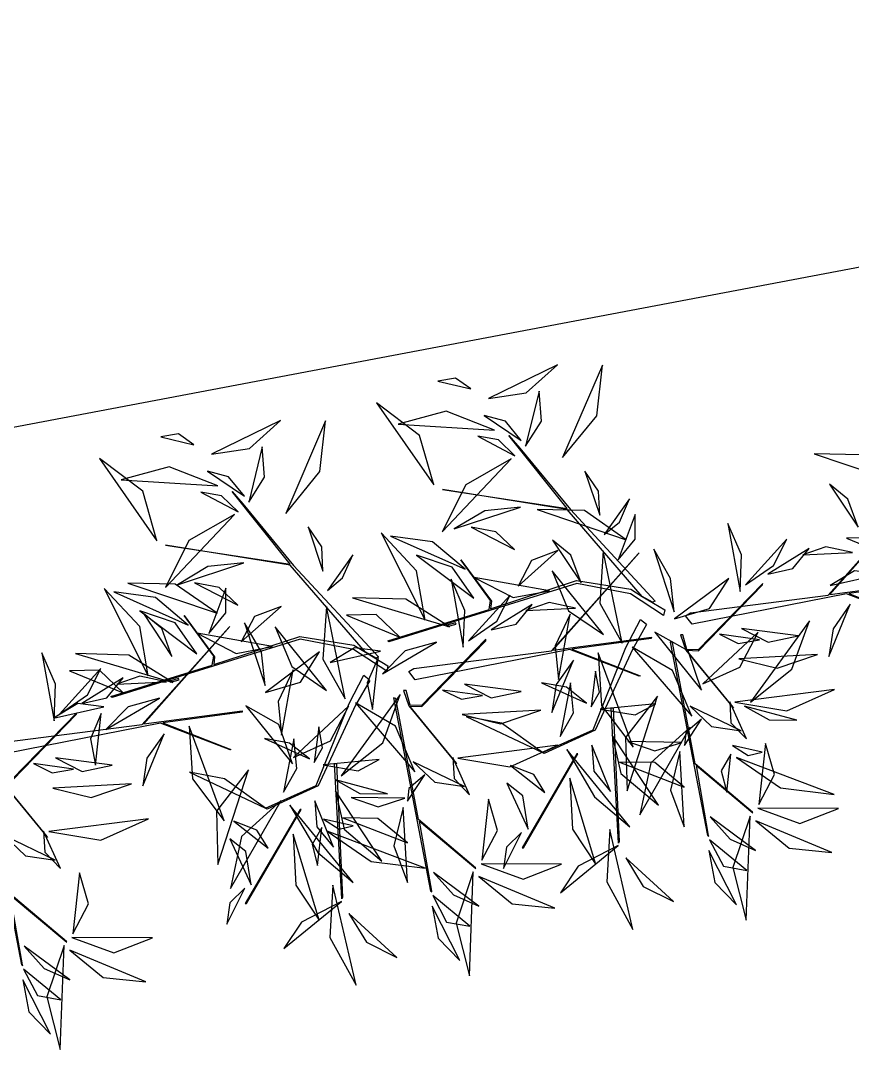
# Model space of a CAD drawing. Header units: centimetres. Extents: x 197412 to 267601, y -375791 to -305433.
# Drawn here: x 226479 to 228076, y -370948 to -368971 of the extents above; entities that cross this region are included whole.
import ezdxf

# ---------------------------------------------------------------- set-up
doc = ezdxf.new("R2010")
doc.units = ezdxf.units.CM
doc.layers.add('3-BAT C-Niveau 0', color=250, linetype='Continuous')

# ---------------------------------------------------------------- blocks, each defined once
blk = doc.blocks.new('Groupe-202-1')
at = {"linetype": 'Continuous', "flags": 128}
for points in [[(14527.19, -49810.9), (14520.82, -49806.73), (14510.53, -49804.73), (14474.43, -49815.95), (14474.23, -49815.78), (14493.68, -49809.74), (14493.96, -49808.03), (14488.27, -49800.22), (14494.12, -49808.12), (14493.97, -49809.63), (14510.49, -49804.19), (14520.89, -49805.86), (14523.11, -49807.25), (14508.67, -49790.55), (14484.73, -49786.66), (14508.67, -49790.35), (14497.47, -49776.33), (14499.58, -49778.75), (14509.31, -49790.55), (14525.59, -49808.16), (14525.08, -49808.36), (14523.11, -49807.25), (14527.41, -49809.84)], [(14474.01, -49821.61), (14467.64, -49817.44), (14457.36, -49815.44), (14421.26, -49826.66), (14421.05, -49826.49), (14440.5, -49820.45), (14440.78, -49818.74), (14435.09, -49810.93), (14440.94, -49818.83), (14440.79, -49820.34), (14457.31, -49814.91), (14467.71, -49816.58), (14469.93, -49817.96), (14455.49, -49801.26), (14431.55, -49797.37), (14455.49, -49801.06), (14444.3, -49787.04), (14446.4, -49789.46), (14456.13, -49801.27), (14472.41, -49818.87), (14471.9, -49819.07), (14469.93, -49817.96), (14474.24, -49820.55)], [(14575.67, -49788.18), (14559.13, -49806.88), (14578.03, -49804.36), (14578.01, -49804.6), (14562.78, -49806.66), (14575.85, -49811.79), (14575.69, -49811.88), (14562.35, -49806.72), (14532.68, -49812.55), (14531.41, -49810.94), (14532.39, -49810.39), (14558.84, -49806.99), (14575.48, -49788.36)], [(14522.49, -49798.89), (14505.95, -49817.59), (14524.85, -49815.07), (14524.83, -49815.31), (14509.6, -49817.37), (14522.68, -49822.5), (14522.51, -49822.59), (14509.18, -49817.44), (14479.5, -49823.26), (14478.24, -49821.65), (14479.21, -49821.1), (14505.66, -49817.7), (14522.3, -49799.07)], [(14530.43, -49814.6), (14531.44, -49817.55), (14540.6, -49828.72), (14540.57, -49828.54), (14531.61, -49817.59), (14533.93, -49817.69), (14546.2, -49805.03), (14546.25, -49804.76), (14533.85, -49817.51), (14531.67, -49817.45), (14530.9, -49814.59)], [(14443.9, -49813.04), (14427.36, -49831.73), (14446.26, -49829.22), (14446.24, -49829.45), (14431.01, -49831.52), (14444.09, -49836.64), (14443.92, -49836.73), (14430.59, -49831.58), (14400.91, -49837.41), (14399.65, -49835.8), (14400.62, -49835.25), (14427.07, -49831.84), (14443.71, -49813.21)], [(14477.25, -49825.31), (14478.26, -49828.26), (14487.42, -49839.43), (14487.39, -49839.25), (14478.44, -49828.3), (14480.75, -49828.4), (14493.03, -49815.74), (14493.07, -49815.48), (14480.67, -49828.22), (14478.49, -49828.16), (14477.73, -49825.3)], [(14398.66, -49839.45), (14399.67, -49842.4), (14408.83, -49853.57), (14408.8, -49853.4), (14399.85, -49842.44), (14402.16, -49842.55), (14414.44, -49829.89), (14414.48, -49829.62), (14402.08, -49842.36), (14399.9, -49842.31), (14399.14, -49839.44)], [(14518.67, -49854.41), (14518.56, -49854.63), (14517.14, -49828.65), (14517.52, -49828.67)], [(14510.74, -49837.47), (14510.55, -49837.47), (14500.03, -49855.56), (14500.29, -49855.52)], [(14465.5, -49865.12), (14465.38, -49865.34), (14463.96, -49839.36), (14464.35, -49839.38)], [(14457.56, -49848.18), (14457.37, -49848.18), (14446.85, -49866.27), (14447.11, -49866.23)]]:
    blk.add_lwpolyline(points, close=True, dxfattribs=at)
for points in [[(14523.94, -49812.66), (14521.2, -49817.45), (14514.05, -49832.93), (14504.26, -49837.4), (14503.91, -49837.23), (14513.66, -49832.86), (14519.96, -49817.08), (14522.76, -49811.64), (14523.89, -49812.56)], [(14535.85, -49853.18), (14533.49, -49839.7), (14544.31, -49848.82), (14544.26, -49848.68), (14533.28, -49839.39), (14528.93, -49816.12), (14528.48, -49816), (14535.63, -49853.17), (14535.87, -49853.28), (14535.85, -49853.21)], [(14470.76, -49823.37), (14468.02, -49828.16), (14460.87, -49843.64), (14451.08, -49848.11), (14450.73, -49847.94), (14460.48, -49843.57), (14466.78, -49827.79), (14469.59, -49822.35), (14470.71, -49823.27)], [(14482.67, -49863.89), (14480.32, -49850.41), (14491.14, -49859.53), (14491.08, -49859.39), (14480.1, -49850.1), (14475.75, -49826.83), (14475.31, -49826.71), (14482.45, -49863.88), (14482.69, -49864), (14482.68, -49863.92)], [(14404.08, -49878.03), (14401.72, -49864.55), (14412.55, -49873.68), (14412.49, -49873.53), (14401.51, -49864.24), (14397.16, -49840.98), (14396.71, -49840.85), (14403.86, -49878.02), (14404.1, -49878.14), (14404.09, -49878.07)]]:
    blk.add_lwpolyline(points, dxfattribs=at)
at = {"linetype": 'Continuous'}
for points in [[(14493.56, -49769.2, -212.86), (14500.83, -49768.13, -209.91), (14506.79, -49762.72, -208.14), (14506.79, -49762.72, -208.14), (14493.56, -49769.2, -212.86)], [(14493.56, -49769.2, -212.86), (14500.83, -49768.13, -209.91), (14506.79, -49762.72, -208.14), (14506.79, -49762.72, -208.14), (14493.56, -49769.2, -212.86)], [(14507.81, -49780.55, -223.66), (14514.37, -49772.53, -222.36), (14515.44, -49762.79, -219.58), (14515.44, -49762.79, -219.58), (14507.81, -49780.55, -223.66)], [(14490.16, -49767.37, -211.21), (14487.21, -49765.3, -209.03), (14483.83, -49765.88, -206.71), (14483.83, -49765.88, -206.71), (14490.16, -49767.37, -211.21)], [(14490.16, -49767.37, -211.21), (14487.21, -49765.3, -209.03), (14483.83, -49765.88, -206.71), (14483.83, -49765.88, -206.71), (14490.16, -49767.37, -211.21)], [(14500.68, -49778.38, -232.48), (14503.74, -49773.58, -232.45), (14503.27, -49767.81, -231.83), (14503.27, -49767.81, -231.83), (14500.68, -49778.38, -232.48)], [(14483.05, -49785.82, -215.07), (14480.32, -49776.3, -213.8), (14472.05, -49770.05, -214.42), (14472.05, -49770.05, -214.42), (14483.05, -49785.82, -215.07)], [(14494.73, -49775.3, -228.35), (14485.43, -49771.62, -229.1), (14476.21, -49774.15, -232.12), (14476.21, -49774.15, -232.12), (14494.73, -49775.3, -228.35)], [(14499.86, -49777.29, -232.75), (14496.8, -49773.54, -233.5), (14492.75, -49772.45, -235.42), (14492.75, -49772.45, -235.42), (14499.86, -49777.29, -232.75)], [(14440.38, -49779.91, -212.86), (14447.65, -49778.84, -209.91), (14453.61, -49773.43, -208.14), (14453.61, -49773.43, -208.14), (14440.38, -49779.91, -212.86)], [(14440.38, -49779.91, -212.86), (14447.65, -49778.84, -209.91), (14453.61, -49773.43, -208.14), (14453.61, -49773.43, -208.14), (14440.38, -49779.91, -212.86)], [(14454.64, -49791.27, -223.66), (14461.19, -49783.24, -222.36), (14462.26, -49773.5, -219.58), (14462.26, -49773.5, -219.58), (14454.64, -49791.27, -223.66)], [(14436.99, -49778.08, -211.21), (14434.04, -49776.01, -209.03), (14430.65, -49776.59, -206.71), (14430.65, -49776.59, -206.71), (14436.99, -49778.08, -211.21)], [(14436.99, -49778.08, -211.21), (14434.04, -49776.01, -209.03), (14430.65, -49776.59, -206.71), (14430.65, -49776.59, -206.71), (14436.99, -49778.08, -211.21)], [(14498.65, -49780.25, -229.3), (14495.46, -49777.16, -228.25), (14491.52, -49776.47, -226.49), (14491.52, -49776.47, -226.49), (14498.65, -49780.25, -229.3)], [(14447.5, -49789.1, -232.48), (14450.56, -49784.29, -232.45), (14450.1, -49778.52, -231.83), (14450.1, -49778.52, -231.83), (14447.5, -49789.1, -232.48)], [(14429.87, -49796.53, -215.07), (14427.14, -49787.01, -213.8), (14418.87, -49780.76, -214.42), (14418.87, -49780.76, -214.42), (14429.87, -49796.53, -215.07)], [(14497.93, -49780.79, -228.97), (14489.21, -49785.79, -227.8), (14484.69, -49794.8, -227.09), (14484.69, -49794.8, -227.09), (14497.93, -49780.79, -228.97)], [(14573.22, -49785.62, -207.25), (14565.16, -49780.01, -205.29), (14556.09, -49779.84, -201.98), (14556.09, -49779.84, -201.98), (14573.22, -49785.62, -207.25)], [(14441.55, -49786.01, -228.35), (14432.25, -49782.33, -229.1), (14423.04, -49784.86, -232.12), (14423.04, -49784.86, -232.12), (14441.55, -49786.01, -228.35)], [(14446.68, -49788, -232.75), (14443.62, -49784.26, -233.5), (14439.57, -49783.16, -235.42), (14439.57, -49783.16, -235.42), (14446.68, -49788, -232.75)], [(14514.92, -49791.65, -172.05), (14514.7, -49787.02, -171.7), (14512.09, -49783.18, -172.02), (14512.09, -49783.18, -172.02), (14514.92, -49791.65, -172.05)], [(14514.92, -49791.65, -172.05), (14514.7, -49787.02, -171.7), (14512.09, -49783.18, -172.02), (14512.09, -49783.18, -172.02), (14514.92, -49791.65, -172.05)], [(14564.54, -49793.91, -210.84), (14562.59, -49788.57, -209.98), (14559.04, -49785.69, -207.2), (14559.04, -49785.69, -207.2), (14564.54, -49793.91, -210.84)], [(14445.47, -49790.96, -229.3), (14442.28, -49787.88, -228.25), (14438.34, -49787.18, -226.49), (14438.34, -49787.18, -226.49), (14445.47, -49790.96, -229.3)], [(14515.81, -49795.35, -171.59), (14518.71, -49792.96, -169.03), (14520.67, -49788.51, -167.96), (14520.67, -49788.51, -167.96), (14515.81, -49795.35, -171.59)], [(14499.71, -49790.06, -196.26), (14492.85, -49790.79, -195.05), (14487, -49794.27, -196.39), (14487, -49794.27, -196.39), (14499.71, -49790.06, -196.26)], [(14520.04, -49796.34, -207.25), (14511.98, -49790.72, -205.29), (14502.91, -49790.55, -201.98), (14502.91, -49790.55, -201.98), (14520.04, -49796.34, -207.25)], [(14444.75, -49791.5, -228.97), (14436.03, -49796.51, -227.8), (14431.51, -49805.51, -227.09), (14431.51, -49805.51, -227.09), (14444.75, -49791.5, -228.97)], [(14518.46, -49800.19, -215.21), (14521.72, -49796.24, -213.09), (14521.73, -49791.51, -210.46), (14521.73, -49791.51, -210.46), (14518.46, -49800.19, -215.21)], [(14461.74, -49802.36, -172.05), (14461.53, -49797.73, -171.7), (14458.91, -49793.89, -172.02), (14458.91, -49793.89, -172.02), (14461.74, -49802.36, -172.05)], [(14461.74, -49802.36, -172.05), (14461.53, -49797.73, -171.7), (14458.91, -49793.89, -172.02), (14458.91, -49793.89, -172.02), (14461.74, -49802.36, -172.05)], [(14481.37, -49811.81, -194.97), (14479.75, -49802.31, -192.57), (14472.95, -49795, -191.31), (14472.95, -49795, -191.31), (14481.37, -49811.81, -194.97)], [(14498.59, -49798.2, -195.33), (14494.99, -49794.82, -195.1), (14490.26, -49793.94, -194.26), (14490.26, -49793.94, -194.26), (14498.59, -49798.2, -195.33)], [(14541.91, -49806.3, -183.78), (14542.19, -49799.26, -183.14), (14539.54, -49793.21, -184.94), (14539.54, -49793.21, -184.94), (14541.91, -49806.3, -183.78)], [(14489.06, -49802.02, -201.48), (14482.8, -49796.73, -202.35), (14474.76, -49795.66, -201.76), (14474.76, -49795.66, -201.76), (14489.06, -49802.02, -201.48)], [(14511.36, -49804.62, -210.84), (14509.41, -49799.28, -209.98), (14505.86, -49796.4, -207.2), (14505.86, -49796.4, -207.2), (14511.36, -49804.62, -210.84)], [(14542.92, -49805.03, -176.88), (14548.33, -49801.3, -176.9), (14550.89, -49796.25, -174.04), (14550.89, -49796.25, -174.04), (14542.92, -49805.03, -176.88)], [(14506.89, -49798.44, -184.69), (14501.83, -49800.36, -183.17), (14499.27, -49805.27, -181.63), (14499.27, -49805.27, -181.63), (14506.89, -49798.44, -184.69)], [(14515.62, -49798.48, -176.08), (14514.95, -49808.56, -174.79), (14519.21, -49816.2, -170.69), (14519.21, -49816.2, -170.69), (14515.62, -49798.48, -176.08)], [(14529.25, -49810.21, -200.44), (14528.55, -49803.79, -199.26), (14525.31, -49798.18, -200.49), (14525.31, -49798.18, -200.49), (14529.25, -49810.21, -200.44)], [(14547.22, -49802.95, -161.32), (14552.04, -49801.86, -161.24), (14555.16, -49798.05, -160.95), (14555.16, -49798.05, -160.95), (14547.22, -49802.95, -161.32)], [(14563.47, -49798.8, -223.21), (14558.37, -49797.7, -222.61), (14553.94, -49799.23, -220.88), (14553.94, -49799.23, -220.88), (14563.47, -49798.8, -223.21)], [(14563.47, -49798.8, -223.21), (14558.37, -49797.7, -222.61), (14553.94, -49799.23, -220.88), (14553.94, -49799.23, -220.88), (14563.47, -49798.8, -223.21)], [(14446.54, -49800.78, -196.26), (14439.67, -49801.5, -195.05), (14433.82, -49804.98, -196.39), (14433.82, -49804.98, -196.39), (14446.54, -49800.78, -196.26)], [(14462.63, -49806.07, -171.59), (14465.54, -49803.67, -169.03), (14467.49, -49799.22, -167.96), (14467.49, -49799.22, -167.96), (14462.63, -49806.07, -171.59)], [(14490.75, -49807.55, -207.16), (14486.57, -49801.63, -205.48), (14479.75, -49799.28, -203.83), (14479.75, -49799.28, -203.83), (14490.75, -49807.55, -207.16)], [(14490.75, -49807.55, -207.16), (14486.57, -49801.63, -205.48), (14479.75, -49799.28, -203.83), (14479.75, -49799.28, -203.83), (14490.75, -49807.55, -207.16)], [(14505.79, -49802.34, -205.3), (14508.94, -49809.98, -204.92), (14515.65, -49814.58, -203.9), (14515.65, -49814.58, -203.9), (14505.79, -49802.34, -205.3)], [(14441.45, -49810.48, -207.25), (14433.39, -49804.86, -205.29), (14424.32, -49804.69, -201.98), (14424.32, -49804.69, -201.98), (14441.45, -49810.48, -207.25)], [(14445.42, -49808.91, -195.33), (14441.81, -49805.53, -195.1), (14437.09, -49804.65, -194.26), (14437.09, -49804.65, -194.26), (14445.42, -49808.91, -195.33)], [(14488.73, -49817.01, -183.78), (14489.01, -49809.97, -183.14), (14486.37, -49803.92, -184.94), (14486.37, -49803.92, -184.94), (14488.73, -49817.01, -183.78)], [(14490.81, -49803.6, -188.89), (14498.31, -49807.46, -185.79), (14505.27, -49806.16, -181.22), (14505.27, -49806.16, -181.22), (14490.81, -49803.6, -188.89)], [(14529.32, -49811.56, -200.73), (14536.02, -49809.54, -197.34), (14539.72, -49803.76, -193.77), (14539.72, -49803.76, -193.77), (14529.32, -49811.56, -200.73)], [(14529.32, -49811.56, -200.73), (14536.02, -49809.54, -197.34), (14539.72, -49803.76, -193.77), (14539.72, -49803.76, -193.77), (14529.32, -49811.56, -200.73)], [(14428.2, -49822.52, -194.97), (14426.57, -49813.02, -192.57), (14419.77, -49805.72, -191.31), (14419.77, -49805.72, -191.31), (14428.2, -49822.52, -194.97)], [(14435.88, -49812.74, -201.48), (14429.63, -49807.44, -202.35), (14421.58, -49806.37, -201.76), (14421.58, -49806.37, -201.76), (14435.88, -49812.74, -201.48)], [(14439.87, -49814.33, -215.21), (14443.13, -49810.38, -213.09), (14443.14, -49805.65, -210.46), (14443.14, -49805.65, -210.46), (14439.87, -49814.33, -215.21)], [(14486.08, -49813.06, -206.43), (14477.68, -49807.79, -204.4), (14467.43, -49807.52, -204.36), (14467.43, -49807.52, -204.36), (14486.08, -49813.06, -206.43)], [(14486.08, -49813.06, -206.43), (14477.68, -49807.79, -204.4), (14467.43, -49807.52, -204.36), (14467.43, -49807.52, -204.36), (14486.08, -49813.06, -206.43)], [(14489.74, -49815.74, -176.88), (14495.16, -49812.01, -176.9), (14497.71, -49806.97, -174.04), (14497.71, -49806.97, -174.04), (14489.74, -49815.74, -176.88)], [(14494.05, -49813.66, -161.32), (14498.87, -49812.57, -161.24), (14501.98, -49808.76, -160.95), (14501.98, -49808.76, -160.95), (14494.05, -49813.66, -161.32)], [(14510.29, -49809.51, -223.21), (14505.19, -49808.41, -222.61), (14500.76, -49809.95, -220.88), (14500.76, -49809.95, -220.88), (14510.29, -49809.51, -223.21)], [(14510.29, -49809.51, -223.21), (14505.19, -49808.41, -222.61), (14500.76, -49809.95, -220.88), (14500.76, -49809.95, -220.88), (14510.29, -49809.51, -223.21)], [(14563.06, -49808.75, -228.81), (14559.74, -49813.48, -229.15), (14558.93, -49818.8, -227.32), (14558.93, -49818.8, -227.32), (14563.06, -49808.75, -228.81)], [(14437.57, -49818.26, -207.16), (14433.39, -49812.34, -205.48), (14426.58, -49810, -203.83), (14426.58, -49810, -203.83), (14437.57, -49818.26, -207.16)], [(14437.57, -49818.26, -207.16), (14433.39, -49812.34, -205.48), (14426.58, -49810, -203.83), (14426.58, -49810, -203.83), (14437.57, -49818.26, -207.16)], [(14432.77, -49818.76, -210.84), (14430.82, -49813.43, -209.98), (14427.27, -49810.54, -207.2), (14427.27, -49810.54, -207.2), (14432.77, -49818.76, -210.84)], [(14453.72, -49809.15, -184.69), (14448.65, -49811.07, -183.17), (14446.09, -49815.99, -181.63), (14446.09, -49815.99, -181.63), (14453.72, -49809.15, -184.69)], [(14462.44, -49809.19, -176.08), (14461.77, -49819.27, -174.79), (14466.04, -49826.91, -170.69), (14466.04, -49826.91, -170.69), (14462.44, -49809.19, -176.08)], [(14476.54, -49815.06, -194.21), (14472.01, -49810.69, -192.81), (14466.26, -49810.83, -190.06), (14466.26, -49810.83, -190.06), (14476.54, -49815.06, -194.21)], [(14476.54, -49815.06, -194.21), (14472.01, -49810.69, -192.81), (14466.26, -49810.83, -190.06), (14466.26, -49810.83, -190.06), (14476.54, -49815.06, -194.21)], [(14509.23, -49810.62, -185.42), (14506.37, -49816.72, -185.31), (14507.01, -49823.19, -184.01), (14507.01, -49823.19, -184.01), (14509.23, -49810.62, -185.42)], [(14450.66, -49824.35, -200.44), (14449.96, -49817.94, -199.26), (14446.72, -49812.33, -200.49), (14446.72, -49812.33, -200.49), (14450.66, -49824.35, -200.44)], [(14487.33, -49812.55, -203.84), (14487.23, -49812.32, -203.87), (14485.55, -49812.77, -202.04), (14485.64, -49812.99, -202.02), (14487.33, -49812.55, -203.84)], [(14543.86, -49827.54, -204.31), (14551.85, -49821.24, -204.16), (14555.2, -49811.9, -202.67), (14555.2, -49811.9, -202.67), (14543.86, -49827.54, -204.31)], [(14437.63, -49814.31, -188.89), (14445.13, -49818.18, -185.79), (14452.09, -49816.87, -181.22), (14452.09, -49816.87, -181.22), (14437.63, -49814.31, -188.89)], [(14452.61, -49813.06, -205.3), (14455.76, -49820.7, -204.92), (14462.47, -49825.29, -203.9), (14462.47, -49825.29, -203.9), (14452.61, -49813.06, -205.3)], [(14534.48, -49825.25, -210.57), (14531.9, -49817.68, -206.9), (14525.53, -49814.09, -202.54), (14525.53, -49814.09, -202.54), (14534.48, -49825.25, -210.57)], [(14534.73, -49824.02, -217.22), (14541.81, -49820.84, -219.34), (14545.35, -49814.12, -221.55), (14545.35, -49814.12, -221.55), (14534.73, -49824.02, -217.22)], [(14537.94, -49814.51, -197.01), (14541.53, -49816.28, -196.39), (14545.6, -49815.58, -196.61), (14545.6, -49815.58, -196.61), (14537.94, -49814.51, -197.01)], [(14542.15, -49813.38, -186.16), (14547.29, -49816.03, -185.75), (14553.02, -49814.81, -185.13), (14553.02, -49814.81, -185.13), (14542.15, -49813.38, -186.16)], [(14483.57, -49816.05, -199.98), (14477.54, -49817.71, -200.36), (14473.23, -49822.09, -199.46), (14473.23, -49822.09, -199.46), (14483.57, -49816.05, -199.98)], [(14410.14, -49831.15, -183.78), (14410.42, -49824.12, -183.14), (14407.78, -49818.06, -184.94), (14407.78, -49818.06, -184.94), (14410.14, -49831.15, -183.78)], [(14432.91, -49823.78, -206.43), (14424.5, -49818.5, -204.4), (14414.25, -49818.23, -204.36), (14414.25, -49818.23, -204.36), (14432.91, -49823.78, -206.43)], [(14432.91, -49823.78, -206.43), (14424.5, -49818.5, -204.4), (14414.25, -49818.23, -204.36), (14414.25, -49818.23, -204.36), (14432.91, -49823.78, -206.43)], [(14450.73, -49825.7, -200.73), (14457.43, -49823.69, -197.34), (14461.13, -49817.9, -193.77), (14461.13, -49817.9, -193.77), (14450.73, -49825.7, -200.73)], [(14450.73, -49825.7, -200.73), (14457.43, -49823.69, -197.34), (14461.13, -49817.9, -193.77), (14461.13, -49817.9, -193.77), (14450.73, -49825.7, -200.73)], [(14472.84, -49817.77, -183.73), (14467.84, -49817.13, -181.29), (14463.16, -49819.95, -179.52), (14463.16, -49819.95, -179.52), (14472.84, -49817.77, -183.73)], [(14514.66, -49818.05, -225.36), (14515.29, -49828.17, -224.7), (14521.37, -49836.21, -224), (14521.37, -49836.21, -224), (14514.66, -49818.05, -225.36)], [(14532.62, -49830.25, -178.9), (14528.91, -49821.47, -176.01), (14521.19, -49817, -172.29), (14521.19, -49817, -172.29), (14532.62, -49830.25, -178.9)], [(14532.62, -49830.25, -178.9), (14528.91, -49821.47, -176.01), (14521.19, -49817, -172.29), (14521.19, -49817, -172.29), (14532.62, -49830.25, -178.9)], [(14541.66, -49819.2, -247.3), (14549.02, -49821.03, -244.69), (14556.78, -49818.38, -243.35), (14556.78, -49818.38, -243.35), (14541.66, -49819.2, -247.3)], [(14541.66, -49819.2, -247.3), (14549.02, -49821.03, -244.69), (14556.78, -49818.38, -243.35), (14556.78, -49818.38, -243.35), (14541.66, -49819.2, -247.3)], [(14472.35, -49819.02, -183.47), (14470.27, -49823.86, -183.7), (14471.29, -49828.97, -184.07), (14471.29, -49828.97, -184.07), (14472.35, -49819.02, -183.47)], [(14472.35, -49819.02, -183.47), (14470.27, -49823.86, -183.7), (14471.29, -49828.97, -184.07), (14471.29, -49828.97, -184.07), (14472.35, -49819.02, -183.47)], [(14509.88, -49819.46, -228.81), (14506.56, -49824.19, -229.15), (14505.76, -49829.51, -227.32), (14505.76, -49829.51, -227.32), (14509.88, -49819.46, -228.81)], [(14411.15, -49829.88, -176.88), (14416.57, -49826.15, -176.9), (14419.12, -49821.11, -174.04), (14419.12, -49821.11, -174.04), (14411.15, -49829.88, -176.88)], [(14423.37, -49825.77, -194.21), (14418.83, -49821.4, -192.81), (14413.08, -49821.54, -190.06), (14413.08, -49821.54, -190.06), (14423.37, -49825.77, -194.21)], [(14423.37, -49825.77, -194.21), (14418.83, -49821.4, -192.81), (14413.08, -49821.54, -190.06), (14413.08, -49821.54, -190.06), (14423.37, -49825.77, -194.21)], [(14431.7, -49823.65, -223.21), (14426.6, -49822.56, -222.61), (14422.17, -49824.09, -220.88), (14422.17, -49824.09, -220.88), (14431.7, -49823.65, -223.21)], [(14431.7, -49823.65, -223.21), (14426.6, -49822.56, -222.61), (14422.17, -49824.09, -220.88), (14422.17, -49824.09, -220.88), (14431.7, -49823.65, -223.21)], [(14456.05, -49821.34, -185.42), (14453.19, -49827.43, -185.31), (14453.83, -49833.9, -184.01), (14453.83, -49833.9, -184.01), (14456.05, -49821.34, -185.42)], [(14513.28, -49828.44, -202.35), (14514.86, -49825.63, -200.21), (14514.15, -49821.58, -199.09), (14514.15, -49821.58, -199.09), (14513.28, -49828.44, -202.35)], [(14415.45, -49827.8, -161.32), (14420.28, -49826.72, -161.24), (14423.39, -49822.9, -160.95), (14423.39, -49822.9, -160.95), (14415.45, -49827.8, -161.32)], [(14434.15, -49823.26, -203.84), (14434.05, -49823.03, -203.87), (14432.37, -49823.49, -202.04), (14432.47, -49823.7, -202.02), (14434.15, -49823.26, -203.84)], [(14488.98, -49824.09, -186.16), (14494.11, -49826.74, -185.75), (14499.85, -49825.53, -185.13), (14499.85, -49825.53, -185.13), (14488.98, -49824.09, -186.16)], [(14512.37, -49827.74, -202.12), (14508.54, -49824.7, -201.54), (14503.75, -49823.84, -202.14), (14503.75, -49823.84, -202.14), (14512.37, -49827.74, -202.12)], [(14507.36, -49834.15, -199.77), (14509.92, -49829.58, -197.57), (14509.34, -49823.87, -196.35), (14509.34, -49823.87, -196.35), (14507.36, -49834.15, -199.77)], [(14465.27, -49841.68, -204.31), (14473.26, -49835.38, -204.16), (14476.61, -49826.05, -202.67), (14476.61, -49826.05, -202.67), (14465.27, -49841.68, -204.31)], [(14484.76, -49825.22, -197.01), (14488.35, -49826.99, -196.39), (14492.43, -49826.29, -196.61), (14492.43, -49826.29, -196.61), (14484.76, -49825.22, -197.01)], [(14526.04, -49826.4, -220.85), (14519.88, -49834.32, -221.31), (14520.17, -49844.58, -222.56), (14520.17, -49844.58, -222.56), (14526.04, -49826.4, -220.85)], [(14540.88, -49827.58, -179.52), (14550.86, -49829.24, -178.73), (14560.04, -49825.13, -177.91), (14560.04, -49825.13, -177.91), (14540.88, -49827.58, -179.52)], [(14419.66, -49828.48, -183.73), (14414.67, -49827.84, -181.29), (14409.99, -49830.66, -179.52), (14409.99, -49830.66, -179.52), (14419.66, -49828.48, -183.73)], [(14430.4, -49826.76, -199.98), (14424.36, -49828.42, -200.36), (14420.05, -49832.8, -199.46), (14420.05, -49832.8, -199.46), (14430.4, -49826.76, -199.98)], [(14455.89, -49839.39, -210.57), (14453.31, -49831.82, -206.9), (14446.94, -49828.23, -202.54), (14446.94, -49828.23, -202.54), (14455.89, -49839.39, -210.57)], [(14456.14, -49838.17, -217.22), (14463.22, -49834.98, -219.34), (14466.76, -49828.27, -221.55), (14466.76, -49828.27, -221.55), (14456.14, -49838.17, -217.22)], [(14479.44, -49840.96, -178.9), (14475.73, -49832.19, -176.01), (14468.01, -49827.71, -172.29), (14468.01, -49827.71, -172.29), (14479.44, -49840.96, -178.9)], [(14479.44, -49840.96, -178.9), (14475.73, -49832.19, -176.01), (14468.01, -49827.71, -172.29), (14468.01, -49827.71, -172.29), (14479.44, -49840.96, -178.9)], [(14514.99, -49828.91, -198.87), (14521.72, -49830.01, -195.41), (14525.73, -49827.87, -190.33), (14525.73, -49827.87, -190.33), (14514.99, -49828.91, -198.87)], [(14532.29, -49828.33, -207.06), (14536.41, -49832.22, -208.24), (14542.11, -49833.08, -209.24), (14542.11, -49833.08, -209.24), (14532.29, -49828.33, -207.06)], [(14539.89, -49827.49, -179.83), (14540.13, -49831.54, -178.67), (14543.1, -49834.63, -177.99), (14543.1, -49834.63, -177.99), (14539.89, -49827.49, -179.83)], [(14542.77, -49828.34, -204.62), (14547.46, -49830.96, -205.07), (14552.76, -49831.04, -204.23), (14552.76, -49831.04, -204.23), (14542.77, -49828.34, -204.62)], [(14419.17, -49829.73, -183.47), (14417.09, -49834.57, -183.7), (14418.11, -49839.69, -184.07), (14418.11, -49839.69, -184.07), (14419.17, -49829.73, -183.47)], [(14419.17, -49829.73, -183.47), (14417.09, -49834.57, -183.7), (14418.11, -49839.69, -184.07), (14418.11, -49839.69, -184.07), (14419.17, -49829.73, -183.47)], [(14488.48, -49829.91, -247.3), (14495.84, -49831.75, -244.69), (14503.6, -49829.09, -243.35), (14503.6, -49829.09, -243.35), (14488.48, -49829.91, -247.3)], [(14488.48, -49829.91, -247.3), (14495.84, -49831.75, -244.69), (14503.6, -49829.09, -243.35), (14503.6, -49829.09, -243.35), (14488.48, -49829.91, -247.3)], [(14503.91, -49837.23, -197.23), (14496.04, -49831.56, -194.28), (14489.3, -49830.29, -188.42), (14489.3, -49830.29, -188.42), (14503.91, -49837.23, -197.23)], [(14436.07, -49832.19, -225.36), (14436.7, -49842.31, -224.7), (14442.78, -49850.35, -224), (14442.78, -49850.35, -224), (14436.07, -49832.19, -225.36)], [(14460.1, -49839.16, -202.35), (14461.68, -49836.34, -200.21), (14460.97, -49832.29, -199.09), (14460.97, -49832.29, -199.09), (14460.1, -49839.16, -202.35)], [(14532.33, -49832.34, -220.09), (14524.74, -49839.2, -220.53), (14522.63, -49849.22, -219.34), (14522.63, -49849.22, -219.34), (14532.33, -49832.34, -220.09)], [(14534.49, -49830.83, -177.75), (14531.46, -49833.41, -175.38), (14531.2, -49835.89, -172.12), (14531.2, -49835.89, -172.12), (14534.49, -49830.83, -177.75)], [(14431.29, -49833.61, -228.81), (14427.97, -49838.34, -229.15), (14427.17, -49843.66, -227.32), (14427.17, -49843.66, -227.32), (14431.29, -49833.61, -228.81)], [(14459.2, -49838.46, -202.12), (14455.37, -49835.42, -201.54), (14450.57, -49834.55, -202.14), (14450.57, -49834.55, -202.14), (14459.2, -49838.46, -202.12)], [(14517.34, -49833.87, -233.25), (14519.01, -49841.24, -238.65), (14526.23, -49847.36, -241.93), (14526.23, -49847.36, -241.93), (14517.34, -49833.87, -233.25)], [(14454.18, -49844.86, -199.77), (14456.74, -49840.29, -197.57), (14456.16, -49834.58, -196.35), (14456.16, -49834.58, -196.35), (14454.18, -49844.86, -199.77)], [(14487.7, -49838.29, -179.52), (14497.68, -49839.95, -178.73), (14506.86, -49835.84, -177.91), (14506.86, -49835.84, -177.91), (14487.7, -49838.29, -179.52)], [(14513.41, -49835.83, -207.72), (14513.79, -49840.8, -206.62), (14516.99, -49844.7, -205.86), (14516.99, -49844.7, -205.86), (14513.41, -49835.83, -207.72)], [(14520.34, -49835.14, -229.03), (14525.54, -49836.93, -227.48), (14530.68, -49835.31, -225.66), (14530.68, -49835.31, -225.66), (14520.34, -49835.14, -229.03)], [(14540.46, -49835.87, -212.09), (14543.46, -49837.79, -209.87), (14546.15, -49837.16, -207.1), (14546.15, -49837.16, -207.1), (14540.46, -49835.87, -212.09)], [(14540.46, -49835.87, -212.09), (14543.46, -49837.79, -209.87), (14546.15, -49837.16, -207.1), (14546.15, -49837.16, -207.1), (14540.46, -49835.87, -212.09)], [(14545.48, -49847.22, -181.99), (14548.48, -49841.48, -181.12), (14546.75, -49835.48, -179.03), (14546.75, -49835.48, -179.03), (14545.48, -49847.22, -181.99)], [(14410.38, -49838.24, -186.16), (14415.52, -49840.88, -185.75), (14421.26, -49839.67, -185.13), (14421.26, -49839.67, -185.13), (14410.38, -49838.24, -186.16)], [(14486.71, -49838.21, -179.83), (14486.96, -49842.25, -178.67), (14489.93, -49845.34, -177.99), (14489.93, -49845.34, -177.99), (14486.71, -49838.21, -179.83)], [(14508.61, -49836.67, -210.1), (14513.94, -49845.75, -209.96), (14520.74, -49851.53, -205.95), (14520.74, -49851.53, -205.95), (14508.61, -49836.67, -210.1)], [(14530.33, -49837.06, -200.41), (14528.55, -49844.45, -200.32), (14531.18, -49851.52, -200.54), (14531.18, -49851.52, -200.54), (14530.33, -49837.06, -200.41)], [(14540.13, -49837.52, -213.12), (14538.28, -49840.76, -210.71), (14539.32, -49844.82, -208.62), (14539.32, -49844.82, -208.62), (14540.13, -49837.52, -213.12)], [(14540.13, -49837.52, -213.12), (14538.28, -49840.76, -210.71), (14539.32, -49844.82, -208.62), (14539.32, -49844.82, -208.62), (14540.13, -49837.52, -213.12)], [(14541.18, -49838.17, -212.64), (14549.64, -49844.02, -211.07), (14559.97, -49845.33, -212.06), (14559.97, -49845.33, -212.06), (14541.18, -49838.17, -212.64)], [(14541.18, -49838.17, -212.64), (14549.64, -49844.02, -211.07), (14559.97, -49845.33, -212.06), (14559.97, -49845.33, -212.06), (14541.18, -49838.17, -212.64)], [(14406.17, -49839.37, -197.01), (14409.76, -49841.14, -196.39), (14413.84, -49840.44, -196.61), (14413.84, -49840.44, -196.61), (14406.17, -49839.37, -197.01)], [(14461.81, -49839.62, -198.87), (14468.54, -49840.72, -195.41), (14472.55, -49838.58, -190.33), (14472.55, -49838.58, -190.33), (14461.81, -49839.62, -198.87)], [(14479.11, -49839.04, -207.06), (14483.23, -49842.93, -208.24), (14488.94, -49843.79, -209.24), (14488.94, -49843.79, -209.24), (14479.11, -49839.04, -207.06)], [(14504.4, -49844.9, -218.46), (14502.25, -49841.44, -216.39), (14497.81, -49839.71, -215.43), (14497.81, -49839.71, -215.43), (14504.4, -49844.9, -218.46)], [(14531.17, -49843.88, -189.87), (14525.51, -49839.18, -186.93), (14518.74, -49839.06, -183.27), (14518.74, -49839.06, -183.27), (14531.17, -49843.88, -189.87)], [(14450.73, -49847.94, -197.23), (14442.86, -49842.27, -194.28), (14436.12, -49841, -188.42), (14436.12, -49841, -188.42), (14450.73, -49847.94, -197.23)], [(14447.45, -49840.54, -220.85), (14441.29, -49848.47, -221.31), (14441.58, -49858.72, -222.56), (14441.58, -49858.72, -222.56), (14447.45, -49840.54, -220.85)], [(14464.18, -49842.48, -204.62), (14468.87, -49845.1, -205.07), (14474.17, -49845.18, -204.23), (14474.17, -49845.18, -204.23), (14464.18, -49842.48, -204.62)], [(14481.32, -49841.54, -177.75), (14478.28, -49844.12, -175.38), (14478.02, -49846.61, -172.12), (14478.02, -49846.61, -172.12), (14481.32, -49841.54, -177.75)], [(14509.2, -49842.19, -221.24), (14509.7, -49851.99, -218.96), (14514.21, -49858.72, -214.31), (14514.21, -49858.72, -214.31), (14509.2, -49842.19, -221.24)], [(14409.89, -49844.06, -247.3), (14417.25, -49845.89, -244.69), (14425.01, -49843.24, -243.35), (14425.01, -49843.24, -243.35), (14409.89, -49844.06, -247.3)], [(14409.89, -49844.06, -247.3), (14417.25, -49845.89, -244.69), (14425.01, -49843.24, -243.35), (14425.01, -49843.24, -243.35), (14409.89, -49844.06, -247.3)], [(14501.17, -49851.95, -202.5), (14500.14, -49845.55, -200.11), (14497.09, -49843.12, -195.35), (14497.09, -49843.12, -195.35), (14501.17, -49851.95, -202.5)], [(14464.16, -49844.58, -233.25), (14465.83, -49851.96, -238.65), (14473.05, -49858.08, -241.93), (14473.05, -49858.08, -241.93), (14464.16, -49844.58, -233.25)], [(14467.17, -49845.85, -229.03), (14472.36, -49847.64, -227.48), (14477.5, -49846.02, -225.66), (14477.5, -49846.02, -225.66), (14467.17, -49845.85, -229.03)], [(14492.3, -49857.93, -181.99), (14495.3, -49852.19, -181.12), (14493.57, -49846.19, -179.03), (14493.57, -49846.19, -179.03), (14492.3, -49857.93, -181.99)], [(14453.74, -49846.48, -220.09), (14446.15, -49853.35, -220.53), (14444.04, -49863.36, -219.34), (14444.04, -49863.36, -219.34), (14453.74, -49846.48, -220.09)], [(14455.43, -49847.38, -210.1), (14460.76, -49856.46, -209.96), (14467.56, -49862.24, -205.95), (14467.56, -49862.24, -205.95), (14455.43, -49847.38, -210.1)], [(14460.23, -49846.54, -207.72), (14460.61, -49851.51, -206.62), (14463.81, -49855.41, -205.86), (14463.81, -49855.41, -205.86), (14460.23, -49846.54, -207.72)], [(14477.15, -49847.77, -200.41), (14475.37, -49855.16, -200.32), (14478, -49862.23, -200.54), (14478, -49862.23, -200.54), (14477.15, -49847.77, -200.41)], [(14545.31, -49847.91, -182.25), (14553.39, -49850.89, -178.08), (14560.77, -49847.98, -173.29), (14560.77, -49847.98, -173.29), (14545.31, -49847.91, -182.25)], [(14409.11, -49852.44, -179.52), (14419.09, -49854.1, -178.73), (14428.27, -49849.99, -177.91), (14428.27, -49849.99, -177.91), (14409.11, -49852.44, -179.52)], [(14461.87, -49850.01, -212.09), (14464.87, -49851.94, -209.87), (14467.55, -49851.3, -207.1), (14467.55, -49851.3, -207.1), (14461.87, -49850.01, -212.09)], [(14461.87, -49850.01, -212.09), (14464.87, -49851.94, -209.87), (14467.55, -49851.3, -207.1), (14467.55, -49851.3, -207.1), (14461.87, -49850.01, -212.09)], [(14477.99, -49854.59, -189.87), (14472.33, -49849.89, -186.93), (14465.56, -49849.78, -183.27), (14465.56, -49849.78, -183.27), (14477.99, -49854.59, -189.87)], [(14536.15, -49849.59, -186.97), (14540, -49853.9, -187.38), (14544.88, -49856.07, -185.5), (14544.88, -49856.07, -185.5), (14536.15, -49849.59, -186.97)], [(14543.82, -49849.46, -186.41), (14540.51, -49859.33, -187.61), (14543.08, -49869.43, -186.97), (14543.08, -49869.43, -186.97), (14543.82, -49849.46, -186.41)], [(14544.91, -49850.37, -186.4), (14551.29, -49855.61, -186.75), (14559.5, -49856.45, -187), (14559.5, -49856.45, -187), (14544.91, -49850.37, -186.4)], [(14408.12, -49852.35, -179.83), (14408.37, -49856.4, -178.67), (14411.34, -49859.49, -177.99), (14411.34, -49859.49, -177.99), (14408.12, -49852.35, -179.83)], [(14451.22, -49855.61, -218.46), (14449.07, -49852.15, -216.39), (14444.63, -49850.42, -215.43), (14444.63, -49850.42, -215.43), (14451.22, -49855.61, -218.46)], [(14461.53, -49851.67, -213.12), (14459.69, -49854.91, -210.71), (14460.73, -49858.96, -208.62), (14460.73, -49858.96, -208.62), (14461.53, -49851.67, -213.12)], [(14461.53, -49851.67, -213.12), (14459.69, -49854.91, -210.71), (14460.73, -49858.96, -208.62), (14460.73, -49858.96, -208.62), (14461.53, -49851.67, -213.12)], [(14462.59, -49852.32, -212.64), (14471.05, -49858.17, -211.07), (14481.38, -49859.48, -212.06), (14481.38, -49859.48, -212.06), (14462.59, -49852.32, -212.64)], [(14462.59, -49852.32, -212.64), (14471.05, -49858.17, -211.07), (14481.38, -49859.48, -212.06), (14481.38, -49859.48, -212.06), (14462.59, -49852.32, -212.64)], [(14516.84, -49852.04, -223.19), (14516.28, -49862.05, -225.59), (14521.3, -49871.22, -225.79), (14521.3, -49871.22, -225.79), (14516.84, -49852.04, -223.19)], [(14516.84, -49852.04, -223.19), (14516.28, -49862.05, -225.59), (14521.3, -49871.22, -225.79), (14521.3, -49871.22, -225.79), (14516.84, -49852.04, -223.19)], [(14400.52, -49853.19, -207.06), (14404.64, -49857.07, -208.24), (14410.35, -49857.93, -209.24), (14410.35, -49857.93, -209.24), (14400.52, -49853.19, -207.06)], [(14447.99, -49862.66, -202.5), (14446.97, -49856.26, -200.11), (14443.91, -49853.84, -195.35), (14443.91, -49853.84, -195.35), (14447.99, -49862.66, -202.5)], [(14456.02, -49852.9, -221.24), (14456.53, -49862.71, -218.96), (14461.03, -49869.43, -214.31), (14461.03, -49869.43, -214.31), (14456.02, -49852.9, -221.24)], [(14499.92, -49852.59, -211.6), (14497.04, -49855.39, -211.07), (14496.45, -49859.49, -211.1), (14496.45, -49859.49, -211.1), (14499.92, -49852.59, -211.6)], [(14536.03, -49854, -174.58), (14538.68, -49859.09, -172.2), (14543.18, -49859.91, -168.43), (14543.18, -49859.91, -168.43), (14536.03, -49854, -174.58)], [(14518.47, -49855.13, -214.21), (14510.8, -49859.09, -211.43), (14507.41, -49864.17, -206.15), (14507.41, -49864.17, -206.15), (14518.47, -49855.13, -214.21)], [(14535.91, -49856.07, -174.84), (14537.05, -49862.2, -175.45), (14541.22, -49866.51, -176.76), (14541.22, -49866.51, -176.76), (14535.91, -49856.07, -174.84)], [(14519.95, -49857.48, -215.73), (14523.3, -49862.95, -216.78), (14529.13, -49865.89, -215.22), (14529.13, -49865.89, -215.22), (14519.95, -49857.48, -215.73)], [(14519.95, -49857.48, -215.73), (14523.3, -49862.95, -216.78), (14529.13, -49865.89, -215.22), (14529.13, -49865.89, -215.22), (14519.95, -49857.48, -215.73)], [(14490.64, -49860.17, -186.41), (14487.34, -49870.05, -187.61), (14489.9, -49880.15, -186.97), (14489.9, -49880.15, -186.97), (14490.64, -49860.17, -186.41)], [(14492.14, -49858.62, -182.25), (14500.21, -49861.6, -178.08), (14507.6, -49858.69, -173.29), (14507.6, -49858.69, -173.29), (14492.14, -49858.62, -182.25)], [(14413.71, -49872.07, -181.99), (14416.71, -49866.34, -181.12), (14414.98, -49860.34, -179.03), (14414.98, -49860.34, -179.03), (14413.71, -49872.07, -181.99)], [(14482.98, -49860.31, -186.97), (14486.82, -49864.61, -187.38), (14491.71, -49866.78, -185.5), (14491.71, -49866.78, -185.5), (14482.98, -49860.31, -186.97)], [(14491.73, -49861.08, -186.4), (14498.12, -49866.32, -186.75), (14506.32, -49867.16, -187), (14506.32, -49867.16, -187), (14491.73, -49861.08, -186.4)], [(14446.75, -49863.3, -211.6), (14443.86, -49866.11, -211.07), (14443.28, -49870.21, -211.1), (14443.28, -49870.21, -211.1), (14446.75, -49863.3, -211.6)], [(14463.66, -49862.75, -223.19), (14463.1, -49872.76, -225.59), (14468.12, -49881.93, -225.79), (14468.12, -49881.93, -225.79), (14463.66, -49862.75, -223.19)], [(14463.66, -49862.75, -223.19), (14463.1, -49872.76, -225.59), (14468.12, -49881.93, -225.79), (14468.12, -49881.93, -225.79), (14463.66, -49862.75, -223.19)], [(14465.3, -49865.84, -214.21), (14457.62, -49869.8, -211.43), (14454.24, -49874.89, -206.15), (14454.24, -49874.89, -206.15), (14465.3, -49865.84, -214.21)], [(14482.85, -49864.72, -174.58), (14485.5, -49869.8, -172.2), (14490, -49870.62, -168.43), (14490, -49870.62, -168.43), (14482.85, -49864.72, -174.58)], [(14482.73, -49866.78, -174.84), (14483.87, -49872.91, -175.45), (14488.05, -49877.22, -176.76), (14488.05, -49877.22, -176.76), (14482.73, -49866.78, -174.84)], [(14466.77, -49868.19, -215.73), (14470.13, -49873.66, -216.78), (14475.95, -49876.6, -215.22), (14475.95, -49876.6, -215.22), (14466.77, -49868.19, -215.73)], [(14466.77, -49868.19, -215.73), (14470.13, -49873.66, -216.78), (14475.95, -49876.6, -215.22), (14475.95, -49876.6, -215.22), (14466.77, -49868.19, -215.73)], [(14413.55, -49872.77, -182.25), (14421.62, -49875.74, -178.08), (14429.01, -49872.83, -173.29), (14429.01, -49872.83, -173.29), (14413.55, -49872.77, -182.25)], [(14404.38, -49874.45, -186.97), (14408.23, -49878.75, -187.38), (14413.12, -49880.92, -185.5), (14413.12, -49880.92, -185.5), (14404.38, -49874.45, -186.97)], [(14412.05, -49874.32, -186.41), (14408.75, -49884.19, -187.61), (14411.31, -49894.29, -186.97), (14411.31, -49894.29, -186.97), (14412.05, -49874.32, -186.41)], [(14413.14, -49875.22, -186.4), (14419.53, -49880.47, -186.75), (14427.73, -49881.31, -187), (14427.73, -49881.31, -187), (14413.14, -49875.22, -186.4)], [(14404.26, -49878.86, -174.58), (14406.91, -49883.94, -172.2), (14411.41, -49884.76, -168.43), (14411.41, -49884.76, -168.43), (14404.26, -49878.86, -174.58)], [(14404.14, -49880.93, -174.84), (14405.28, -49887.05, -175.45), (14409.46, -49891.37, -176.76), (14409.46, -49891.37, -176.76), (14404.14, -49880.93, -174.84)]]:
    blk.add_polyline3d(points, dxfattribs=at)
blk = doc.blocks.new('Groupe-203-1')
at = {"linetype": 'Continuous'}
for points in [[(14572.59, -49800.25, -194.21), (14568.06, -49795.88, -192.81), (14562.3, -49796.02, -190.06), (14562.3, -49796.02, -190.06), (14572.59, -49800.25, -194.21)], [(14572.59, -49800.25, -194.21), (14568.06, -49795.88, -192.81), (14562.3, -49796.02, -190.06), (14562.3, -49796.02, -190.06), (14572.59, -49800.25, -194.21)], [(14568.88, -49802.96, -183.73), (14563.89, -49802.31, -181.29), (14559.21, -49805.14, -179.52), (14559.21, -49805.14, -179.52), (14568.88, -49802.96, -183.73)]]:
    blk.add_polyline3d(points, dxfattribs=at)
blk = doc.blocks.new('Groupe-205-1')
for name in ['Groupe-203-1', 'Groupe-202-1']:
    blk.add_blockref(name, (0, 0))
blk = doc.blocks.new('Groupe-206-1')
blk.add_blockref('Groupe-205-1', (0, 0))

msp = doc.modelspace()

# ---------------------------------------------------------------- linework, layer by layer
at = {"layer": '3-BAT C-Niveau 0', "flags": 128}
msp.add_lwpolyline([(224895.8, -367262.7), (230286.8, -366241.8), (230796.4, -368932.8), (225405.4, -369953.7)], close=True, dxfattribs=at)

# ---------------------------------------------------------------- block references
at = {"layer": '3-BAT C-Niveau 0', "xscale": 10, "yscale": 10, "zscale": 10}
msp.add_blockref('Groupe-206-1', (82441.7, 127994.6), dxfattribs=at)

doc.saveas('drawing.dxf')
